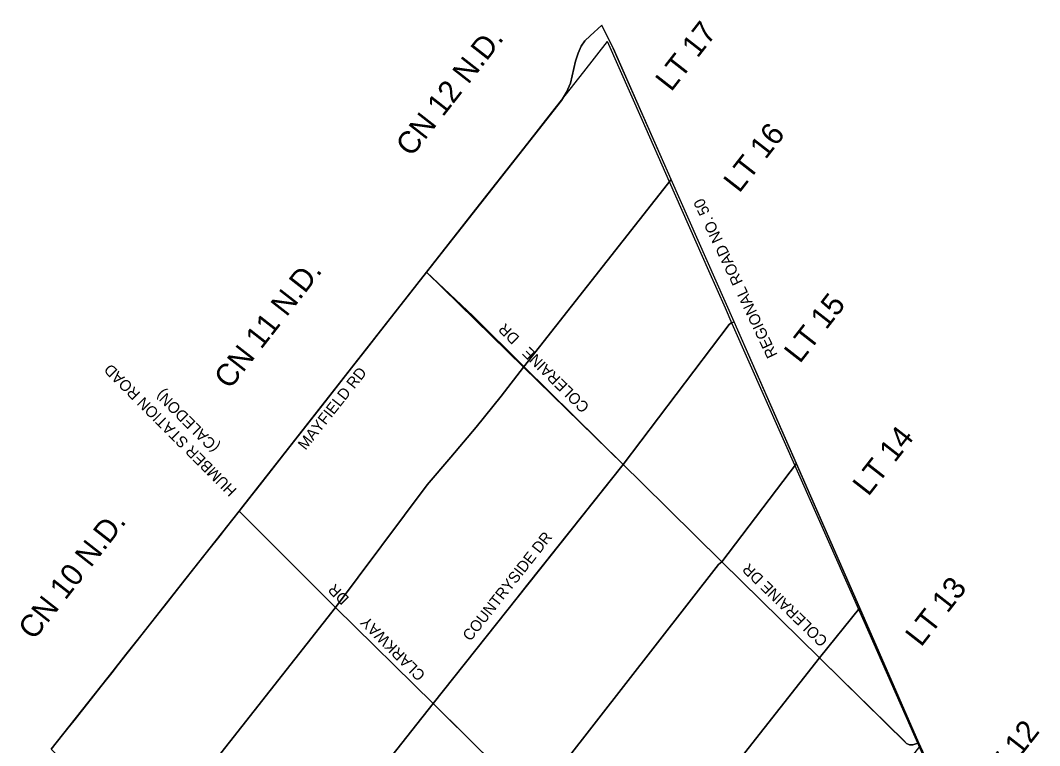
# Model space of a CAD drawing. Extents: x 589464 to 611048, y 4827729 to 4855916.
# Drawn here: x 602203 to 606804, y 4852641 to 4855916 of the extents above; entities that cross this region are included whole.
import ezdxf

# ---------------------------------------------------------------- set-up
doc = ezdxf.new("R2010")
doc.units = 0
for name, color, linetype in [('GIS_LOT_CONCESSION', 7, 'Continuous'), ('GIS_MAJOR_ARTERIAL_STREETS', 7, 'Continuous'), ('GIS_MUN_BDRY', 7, 'Continuous'), ('GIS_TX_LOT_CONCESSION', 7, 'Continuous'), ('GIS_TX_MAJOR_ARTERIAL_STREETS', 7, 'Continuous')]:
    doc.layers.add(name, color=color, linetype=linetype)

msp = doc.modelspace()

# ---------------------------------------------------------------- linework, layer by layer
at = {"layer": 'GIS_LOT_CONCESSION'}
for points in [[(604036.3, 4854779.3), (604475, 4854350), (605141.4, 4855198), (604879.8, 4855789.7), (604878.9, 4855791.7), (604828.6, 4855894.8), (604775.6, 4855847.1), (604751.7, 4855823.6), (604735, 4855800.3), (604720.6, 4855768.1), (604709.6, 4855732.2), (604686.1, 4855632.9), (604668.2, 4855591.6), (604646, 4855554.7)], [(605141.4, 4855198), (604475, 4854350), (604923.8, 4853910.8), (605402.3, 4854543.1), (605410.1, 4854549.6), (605425.5, 4854555.2)], [(604036.3, 4854779.3), (603190.8, 4853700.3), (603618.3, 4853272), (603626.1, 4853264.3), (604039.5, 4853818.9), (604146.8, 4853944.4), (604261.2, 4854079.3), (604373.1, 4854218.7), (604475, 4854350)], [(604923.8, 4853910.8), (605007.7, 4853827.3), (605369.9, 4853471.1), (605706.1, 4853915.4), (605425.5, 4854555.2), (605410.1, 4854549.6), (605402.3, 4854543.1)], [(604261.2, 4854079.3), (604146.8, 4853944.4), (604039.5, 4853818.9), (603626.1, 4853264.3), (604066.9, 4852830.6), (604923.8, 4853910.8), (604475, 4854350), (604373.1, 4854218.7)], [(604923.8, 4853910.8), (604066.9, 4852830.6), (604508.8, 4852392.7), (604518.3, 4852383.5), (605355.2, 4853459.1), (605369.9, 4853471.1), (605007.7, 4853827.3)], [(605369.9, 4853471.1), (605810.1, 4853038.2), (605992.1, 4853263.5), (605706.1, 4853915.4)], [(603190.8, 4853700.3), (602990.8, 4853446.6), (602835.2, 4853249.2), (602621.6, 4852978.7), (602341.6, 4852624.7), (602779.4, 4852190.6), (603626.1, 4853264.3), (603618.3, 4853272)], [(605369.9, 4853471.1), (605355.2, 4853459.1), (604518.3, 4852383.5), (604947.7, 4851958.7), (605378.2, 4852500), (605382.7, 4852494.8), (605810.1, 4853038.2)], [(603626.1, 4853264.3), (602779.4, 4852190.6), (603007.6, 4851964.4), (603218.9, 4851755.4), (603494.1, 4852107.8), (604066.9, 4852830.6)], [(605810.1, 4853038.2), (606203.5, 4852651.3), (606216.3, 4852644.1), (606231.2, 4852644.4), (606259.3, 4852654.1), (605992.1, 4853263.5)], [(605810.1, 4853038.2), (605382.7, 4852494.8), (605378.2, 4852500), (604947.7, 4851958.7), (605152, 4851755.8), (605380.9, 4851532.5), (605384.1, 4851529.4), (606265.5, 4852638), (606259.3, 4852654.1), (606231.2, 4852644.4), (606216.3, 4852644.1), (606203.5, 4852651.3)], [(604066.9, 4852830.6), (603494.1, 4852107.8), (603218.9, 4851755.4), (603436, 4851538.5), (603655.4, 4851320.8), (604508.8, 4852392.7)]]:
    msp.add_lwpolyline(points, close=True, dxfattribs=at)
at = {"layer": 'GIS_MAJOR_ARTERIAL_STREETS'}
for points in [[(604053.9, 4854801.7), (604460.1, 4855318.3), (604646, 4855554.7), (604668.2, 4855591.6), (604686.1, 4855632.9), (604709.6, 4855732.2), (604720.6, 4855768.1), (604735, 4855800.3), (604751.7, 4855823.6), (604775.6, 4855847.1), (604828.6, 4855894.8)], [(605425.5, 4854555.2), (605141.3, 4855198.1), (604878.9, 4855791.7), (604828.6, 4855894.8)], [(603206.4, 4853720.2), (603610.9, 4854236.4), (604036.3, 4854779.3)], [(604036.3, 4854779.3), (604053.9, 4854801.7)], [(604923.8, 4853910.8), (604477.1, 4854352.4), (604246.5, 4854580.3), (604036.3, 4854779.3)], [(604923.8, 4853910.8), (605365.9, 4854495.4), (605402.3, 4854543.4), (605409.2, 4854549), (605415.4, 4854551.7), (605425.5, 4854555.2)], [(606259.3, 4852654.1), (605707.2, 4853913), (605425.5, 4854555.2)], [(604066.9, 4852830.6), (604400.2, 4853250.8), (604495.8, 4853371.3), (604923.8, 4853910.8)], [(606259.3, 4852654.1), (606231.2, 4852644.4), (606216.3, 4852644.1), (606203.5, 4852651.3), (606190.7, 4852663.9), (605827.2, 4853021.3), (605821.4, 4853027.1), (605811, 4853037.3), (605368.7, 4853472.3), (605007.7, 4853827.3), (604923.8, 4853910.8)], [(603190.8, 4853700.3), (603206.4, 4853720.2)], [(602746.1, 4853136.4), (602835.2, 4853249.2), (602929.2, 4853368.4), (603190.8, 4853700.3)], [(604066.9, 4852830.6), (603625.4, 4853265), (603618.3, 4853272), (603190.8, 4853700.3)], [(602621.6, 4852978.7), (602680.5, 4853053.4), (602728.4, 4853114), (602746.1, 4853136.4)], [(602341.6, 4852624.7), (602621.6, 4852978.7)], [(603641.7, 4852294), (604066.9, 4852830.6)], [(606263.4, 4850655.1), (605822.4, 4851096.5), (605662.2, 4851256.7), (605441.8, 4851473.2), (605384.4, 4851529.1), (605381.6, 4851531.9), (605152, 4851755.8), (604946.5, 4851959.3), (604509.6, 4852392.1), (604066.9, 4852830.6)], [(606404.2, 4852337.5), (606259.3, 4852654.1)]]:
    msp.add_lwpolyline(points, dxfattribs=at)
at = {"layer": 'GIS_MUN_BDRY'}
for p, q in [((604746.1, 4855683.6), (604854.1, 4855821.1)), ((605011.7, 4855463.8), (604854.1, 4855821.1)), ((604601.3, 4855499.3), (604746.1, 4855683.6)), ((604493.3, 4855361.7), (604601.3, 4855499.3)), ((605133.6, 4855187.9), (605011.7, 4855463.8)), ((604393, 4855233.7), (604493.3, 4855361.7)), ((604276, 4855085.3), (604393, 4855233.7)), ((605311.1, 4854785.3), (605133.6, 4855187.9)), ((604232, 4855029.3), (604276, 4855085.3)), ((604036.3, 4854779.3), (604232, 4855029.3)), ((604036.3, 4854779.3), (603922, 4854633.7)), ((605385.4, 4854617.2), (605311.1, 4854785.3)), ((603922, 4854633.7), (603849.7, 4854541.3)), ((605416.7, 4854546.5), (605385.4, 4854617.2)), ((603849.7, 4854541.3), (603765, 4854433.7)), ((606011.5, 4853201.3), (605416.7, 4854546.5)), ((603765, 4854433.7), (603697.3, 4854347.3)), ((603697.3, 4854347.3), (603590.3, 4854210.3)), ((603590.3, 4854210.3), (603481, 4854070.7)), ((603481, 4854070.7), (603419.7, 4853992.7)), ((603419.7, 4853992.7), (603333.3, 4853882.3)), ((603333.3, 4853882.3), (603268.7, 4853800)), ((603268.7, 4853800), (603189.7, 4853699.3)), ((603189.7, 4853699.3), (603142.7, 4853639.7)), ((603142.7, 4853639.7), (603102.7, 4853589)), ((603102.7, 4853589), (603053.3, 4853526.3)), ((603053.3, 4853526.3), (602989.3, 4853445.3)), ((602989.3, 4853445.3), (602918.3, 4853355)), ((602918.3, 4853355), (602859.3, 4853280)), ((602859.3, 4853280), (602788, 4853189.3)), ((602788, 4853189.3), (602730.3, 4853116.3)), ((606135.1, 4852921.6), (606011.5, 4853201.3)), ((602730.3, 4853116.3), (602683.7, 4853056.7)), ((602683.7, 4853056.7), (602648, 4853011.7)), ((602621.7, 4852977.7), (602571.7, 4852915)), ((602648, 4853011.7), (602621.7, 4852977.7)), ((602571.7, 4852915), (602483.3, 4852803.3)), ((606280.9, 4852589.8), (606135.1, 4852921.6)), ((602483.3, 4852803.3), (602443.7, 4852753)), ((602443.7, 4852753), (602384.7, 4852678.7)), ((602384.7, 4852678.7), (602341.7, 4852624.7))]:
    msp.add_line(p, q, dxfattribs=at)

# ---------------------------------------------------------------- texts
at = {"layer": 'GIS_TX_LOT_CONCESSION'}
for s, p in [('LT 17', (605140.8, 4855590.8)), ('CN 12 N.D.', (603968.5, 4855296.1)), ('LT 16', (605448.1, 4855132.9)), ('CN 11 N.D.', (603148.2, 4854246.2)), ('LT 15', (605721.7, 4854363.3)), ('LT 14', (606031, 4853763.2)), ('CN 10 N.D.', (602264.2, 4853113.4)), ('LT 13', (606269.1, 4853083.1)), ('LT 12', (606597.8, 4852435.6))]:
    msp.add_text(s, height=100, rotation=52, dxfattribs=at).set_placement(p)
at = {"layer": 'GIS_TX_MAJOR_ARTERIAL_STREETS'}
for s, height, rotation, p in [('REGIONAL ROAD NO. 50', 49.998, 115.3634, (605621.9, 4854405.6)), ('COLERAINE   DR', 49.998, 135.4905, (604775, 4854174.7)), ('HUMBER STATION ROAD', 49.998, 134.9571, (603183.3, 4853796.5)), ('MAYFIELD RD', 49.998, 51.5842, (603490.3, 4853972.8)), ('(CALEDON)', 50, 134.9571, (603105.2, 4853993.8)), ('COUNTRYSIDE DR', 49.998, 51.7488, (604234.2, 4853109.4)), ('COLERAINE DR', 49.998, 135.7839, (605851.5, 4853118.4)), ('CLARKWAY      DR', 49.998, 134.9571, (604034.6, 4852963.4))]:
    msp.add_text(s, height=height, rotation=rotation, dxfattribs=at).set_placement(p)

doc.saveas('drawing.dxf')
